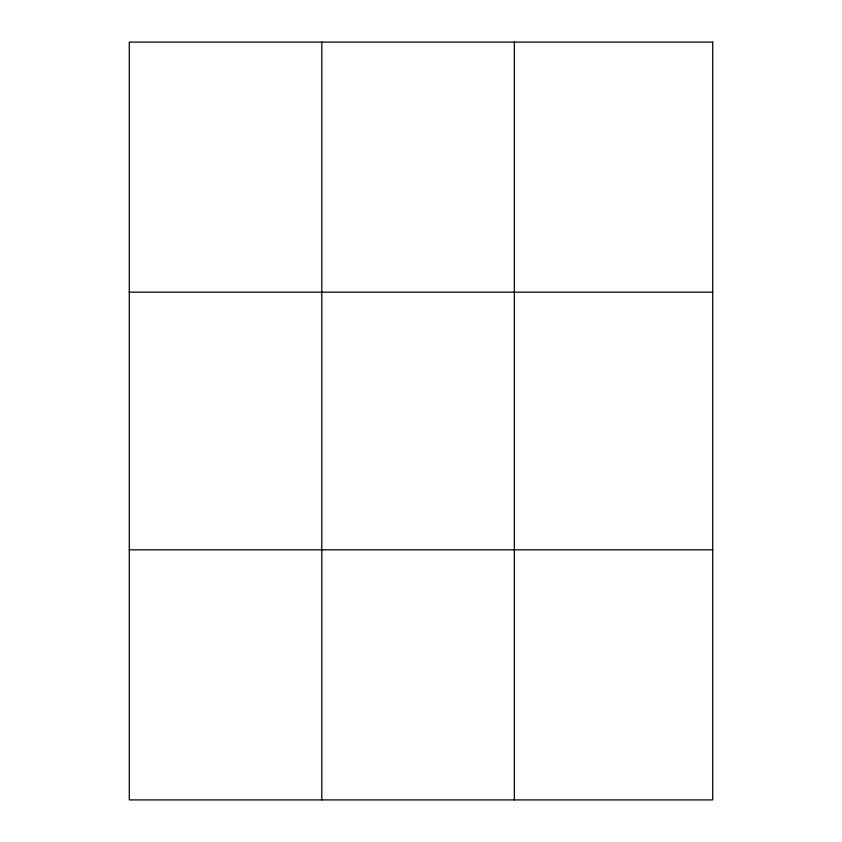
<?xml version="1.0" encoding="UTF-8"?>
<svg xmlns="http://www.w3.org/2000/svg" width="842" height="842" viewBox="0 0 842 842"><rect width="100%" height="100%" fill="white"/><g stroke="black" fill="none" stroke-linecap="round" stroke-linejoin="round"><path stroke-width="1.26" d="M321.812 42.1L321.812 799.9M514.346 42.1L514.346 799.9M129.279 292.174L712.721 292.174M129.279 549.826L712.721 549.826M712.721 42.1L712.721 799.9L129.279 799.9L129.279 42.1L712.721 42.1"/></g></svg>
